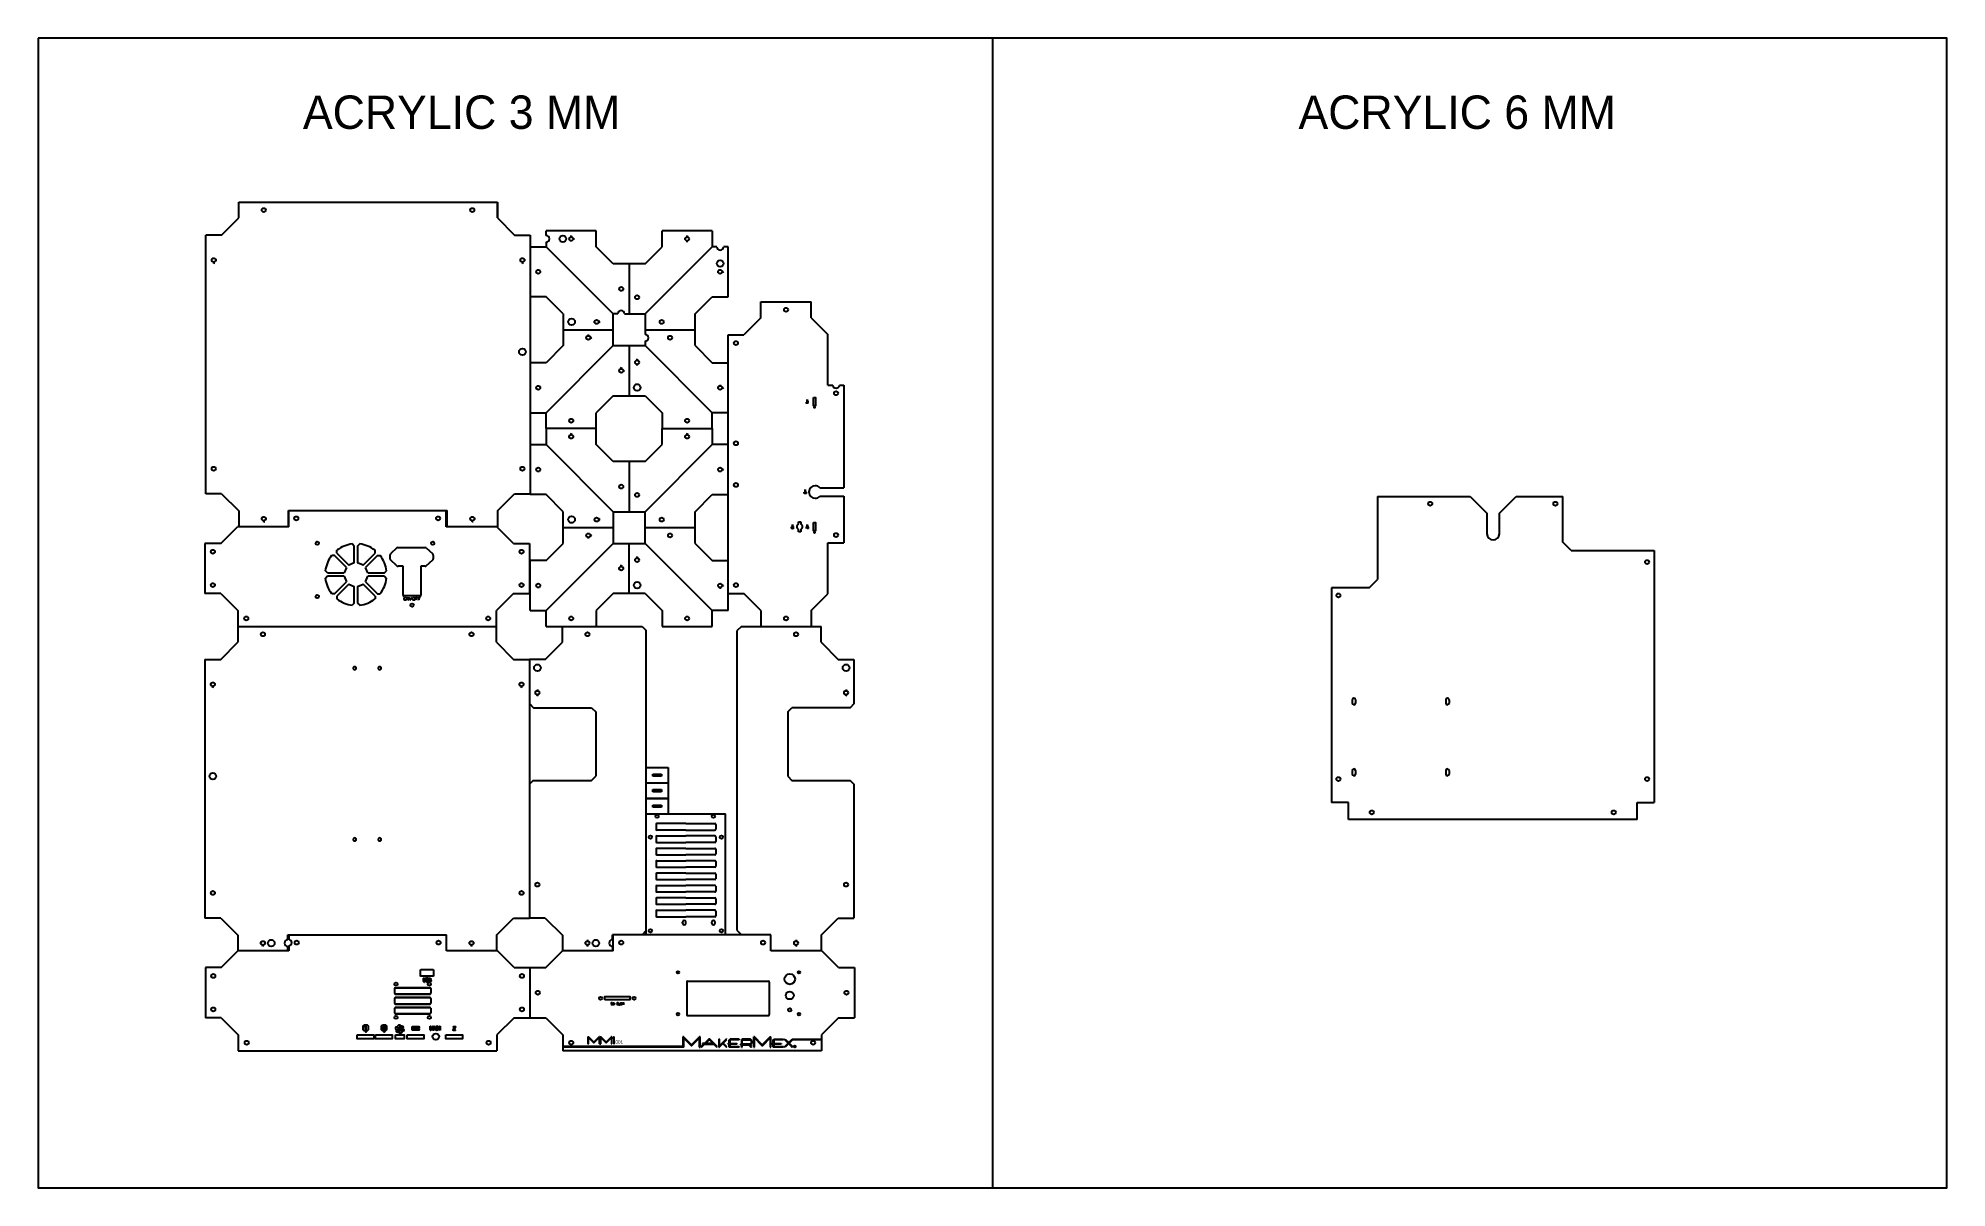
# Model space of a CAD drawing. Header units: inches. Extents: x -146 to 2142, y -111 to 1266.
import ezdxf

# ---------------------------------------------------------------- set-up
doc = ezdxf.new("R2010")
doc.units = ezdxf.units.IN
doc.header["$MEASUREMENT"] = 0
for name, color, linetype in [('CORTE', 1, 'Continuous'), ('GRABADOS', 2, 'Continuous'), ('READY TO CUT', 30, 'Continuous')]:
    doc.layers.add(name, color=color, linetype=linetype)
doc.styles.get("Standard").update_dxf_attribs({"font": 'arial.ttf'})

msp = doc.modelspace()

# ---------------------------------------------------------------- linework, layer by layer
at = {"color": 7}
msp.add_line((998.1, 1266.4), (998.1, -111.5), dxfattribs=at)
msp.add_lwpolyline([(-145.8, 1266.4), (-145.8, -111.5), (2142.1, -111.5), (2142.1, 1266.4)], close=True, dxfattribs=at)
at = {"layer": 'CORTE'}
msp.add_lwpolyline([(312.9, 150), (327.5, 150, -0.414214), (328, 149.5), (328, 142.7, -0.414214), (327.5, 142.2), (312.9, 142.2, -0.414214), (312.5, 142.7), (312.5, 149.5, -0.414214), (312.9, 150)], format="xyb", dxfattribs=at)
for points in [[(236.5, 71.9), (256.5, 71.9), (256.5, 66.9), (236.5, 66.9), (236.5, 71.9)], [(258.6, 71.9), (278.6, 71.9), (278.6, 66.9), (258.6, 66.9), (258.6, 71.9)], [(282.7, 71.9), (292.7, 71.9), (292.7, 66.9), (282.7, 66.9), (282.7, 71.9)], [(296.6, 71.9), (316.6, 71.9), (316.6, 66.9), (296.6, 66.9), (296.6, 71.9)], [(343, 71.9), (363, 71.9), (363, 66.9), (343, 66.9), (343, 71.9)]]:
    msp.add_lwpolyline(points, dxfattribs=at)
for centre, radius in [((283.1, 132.8), 1.8), ((323.1, 132.8), 1.8), ((528.4, 115.7), 1.75), ((568.4, 115.7), 1.75), ((283.1, 92.8), 1.8), ((323.1, 92.8), 1.8), ((330.9, 69.7), 3.87)]:
    msp.add_circle(centre, radius, dxfattribs=at)
at = {"layer": 'GRABADOS'}
for p, q in [((320.9, 137.1), (319.8, 137.4)), ((321, 137.9), (320, 138)), ((321.1, 138.4), (321.8, 138.4)), ((318.9, 136.6), (319.6, 136.6)), ((320.1, 135.1), (320.9, 135.1)), ((320.2, 135.8), (320.7, 135.8)), ((324.1, 77.3), (324.1, 82.1)), ((324.1, 82.1), (325.3, 82.1)), ((324.1, 77.3), (324.8, 77.3)), ((325.6, 77.3), (324.8, 81.4)), ((324.8, 81.4), (324.8, 77.3)), ((325.3, 82.1), (326, 78.1)), ((326.4, 77.3), (325.6, 77.3)), ((326, 78.1), (326.8, 82.1)), ((327.2, 81.4), (326.4, 77.3)), ((326.8, 82.1), (328, 82.1)), ((327.2, 77.3), (327.2, 81.4)), ((328, 77.3), (327.2, 77.3)), ((328, 82.1), (328, 77.3)), ((328, 77.3), (329.2, 82.1)), ((328.8, 77.3), (328, 77.3)), ((329, 78.4), (328.8, 77.3)), ((330.4, 78.4), (329, 78.4)), ((329.2, 82.1), (330.2, 82.1)), ((329.7, 81.4), (329.2, 79.1)), ((329.2, 79.1), (330.2, 79.1)), ((330.2, 79.1), (329.7, 81.4)), ((330.2, 82.1), (331.4, 77.3)), ((330.6, 77.3), (330.4, 78.4)), ((331.4, 77.3), (330.6, 77.3)), ((332.3, 82.1), (331.5, 82.1)), ((331.5, 82.1), (331.5, 77.3)), ((331.5, 77.3), (332.3, 77.3)), ((332.3, 77.3), (332.3, 82.1)), ((332.8, 77.3), (332.8, 82.1)), ((332.8, 82.1), (333.6, 82.1)), ((333.6, 77.3), (332.8, 77.3)), ((333.1, 77.3), (333.1, 77.3)), ((333.1, 77.3), (333.1, 77.3)), ((333.6, 82.1), (335.1, 78.5)), ((335.1, 77.3), (333.6, 81)), ((333.6, 81), (333.6, 77.3)), ((335.1, 78.5), (335.1, 82.1)), ((335.1, 82.1), (335.9, 82.1)), ((335.9, 77.3), (335.1, 77.3)), ((335.9, 82.1), (335.9, 77.3))]:
    msp.add_line(p, q, dxfattribs=at)
for points in [[(315.7, 139.8), (315.7, 136.6, 0.340238), (316.8, 135.1), (317.4, 135.1)], [(315.7, 139.8), (316.4, 139.8), (316.4, 136.5, 0.315383), (316.9, 135.8), (317.3, 135.8)], [(318.6, 139.8), (317.9, 139.8), (317.9, 136.5, -0.313648), (317.3, 135.8)], [(318.6, 139.8), (318.6, 136.6, -0.349786), (317.4, 135.1)], [(322.3, 135.2), (322.3, 139.7), (323.8, 139.7, -0.380554), (325, 138.7, -0.304906), (324.5, 137.7), (324.8, 137.5, -0.645253), (323.9, 135.3), (322.3, 135.2)], [(323, 137.9), (323, 139.1), (323.8, 139.1, -1), (323.8, 137.9), (323, 137.9)], [(323, 135.9), (323, 137.3), (323.8, 137.3, -0.865136), (323.8, 135.9), (323, 135.9)], [(267.8, 80.9), (267.8, 81.5, -0.325635), (268.4, 82.2), (269.2, 82.2, -0.405339), (269.9, 81.6), (269.9, 80.2), (269.7, 80.1), (268.6, 79.4), (268.5, 79.3), (268.5, 78.9), (268.6, 78.8), (269.1, 78.8), (269.3, 79.1), (269.7, 79.1, -0.4), (269.9, 78.9), (269.9, 78.2), (269.8, 78.1), (268, 78.1), (267.8, 78.2), (267.8, 79.7), (268, 79.9), (269.2, 80.5), (269.2, 81.3, 0.303967), (269, 81.5), (268.7, 81.5, 0.25871), (268.5, 81.4), (268.5, 81), (268.5, 80.8), (267.9, 80.8), (267.8, 80.9)], [(285.9, 78.2), (285.3, 78, -0.309247), (283.1, 78.8, -0.382213), (283.3, 81.3, -0.266626), (283.6, 81.4), (285.2, 80.3, 0.057343), (286.1, 79.8)], [(287.3, 76.9), (287.1, 76.3, -0.309247), (285.3, 74.8, -0.382213), (283.3, 76.3, -0.266626), (283.4, 76.6), (285.1, 77.4, 0.057343), (285.9, 78)], [(286.2, 80), (285.8, 80.5, -0.309247), (285.4, 82.8, -0.382213), (287.7, 83.8, -0.266626), (287.9, 83.5), (287.7, 81.7, 0.057343), (287.8, 80.7)], [(289.1, 77.5), (289.5, 77.1, -0.309247), (289.9, 74.8, -0.382213), (287.6, 73.8, -0.266626), (287.4, 74), (287.6, 75.9, 0.057343), (287.5, 76.9)], [(288, 80.6), (288.2, 81.2, -0.309247), (290, 82.7, -0.382213), (292, 81.2, -0.266626), (291.9, 81), (290.2, 80.2, 0.057343), (289.4, 79.6)], [(289.4, 79.4), (290, 79.5, -0.309247), (292.2, 78.7, -0.382213), (292, 76.3, -0.266626), (291.7, 76.2), (290.1, 77.2, 0.057343), (289.2, 77.7)], [(303.3, 82), (304, 82, -0.404561), (304.8, 81.2), (304.8, 80.5, -0.376775), (304.7, 80.4), (304.1, 80.4, -0.437365), (304.1, 80.5), (304.1, 81, 0.373666), (303.9, 81.2), (303.5, 81.2, 0.377251), (303.3, 81), (303.3, 78.3, 0.405115), (303.5, 78.1), (303.8, 78.1, 0.419427), (304.1, 78.3), (304.1, 78.8, -0.358849), (304.1, 78.9), (304.7, 78.9, -0.385935), (304.8, 78.8), (304.8, 78.1, -0.379818), (304.1, 77.3), (303.3, 77.3, -0.415357), (302.5, 78.1), (302.5, 81.2, -0.433686), (303.3, 82), (303.7, 82)], [(305.4, 77.4), (305.4, 81.9, -0.353641), (305.5, 82), (306.1, 82, -0.224528), (306.2, 81.9), (307.1, 79.4), (307.1, 79.4), (307.1, 81.9, -0.360733), (307.2, 82), (307.8, 82, -0.419912), (307.9, 81.9), (307.9, 77.4, -0.378212), (307.8, 77.3), (307.3, 77.3, -0.284475), (307.1, 77.4), (306.3, 79.9), (306.2, 79.9), (306.2, 77.4, -0.41807), (306.1, 77.3), (305.5, 77.3, -0.473268), (305.4, 77.4)], [(309.4, 82), (310.1, 82, -0.404561), (310.9, 81.2), (310.9, 80.5, -0.376775), (310.8, 80.4), (310.2, 80.4, -0.437365), (310.1, 80.5), (310.1, 81, 0.373666), (309.9, 81.2), (309.5, 81.2, 0.377251), (309.3, 81), (309.3, 78.3, 0.405115), (309.5, 78.1), (309.9, 78.1, 0.419427), (310.1, 78.3), (310.1, 78.8, -0.358849), (310.2, 78.9), (310.8, 78.9, -0.385935), (310.9, 78.8), (310.9, 78.1, -0.379818), (310.1, 77.3), (309.3, 77.3, -0.415357), (308.5, 78.1), (308.5, 81.2, -0.433686), (309.3, 82), (309.7, 82)], [(352.1, 81.9), (354.2, 81.9, -0.418557), (354.3, 81.8), (352.9, 78.2, 0.603211), (353, 78), (354.1, 78, -0.287837), (354.2, 78), (354.2, 77.4, -0.453583), (354.1, 77.2), (351.9, 77.2, -0.591141), (351.8, 77.4), (353.2, 81, 0.460899), (353.1, 81.2), (352, 81.2, -0.475563), (351.9, 81.2), (351.9, 81.8, -0.49267), (352.1, 81.9)]]:
    msp.add_lwpolyline(points, format="xyb", dxfattribs=at)
for points in [[(244.9, 83.8), (248.6, 83.8), (249.7, 82.7), (249.7, 77.9), (248.6, 76.8), (247.6, 76.8), (246.8, 75.2), (245.8, 76.8), (244.9, 76.8), (243.8, 77.9), (243.8, 82.7), (244.9, 83.8)], [(246, 82.3), (247, 82.4), (247.1, 82.3), (247.1, 78.1), (246.4, 78.1), (246.4, 81.6), (246, 81.5), (245.9, 81.6), (245.9, 82.2), (246, 82.3)], [(267, 83.8), (270.7, 83.8), (271.8, 82.7), (271.8, 77.9), (270.7, 76.8), (269.7, 76.8), (268.9, 75.2), (267.9, 76.8), (267, 76.8), (265.9, 77.9), (265.9, 82.7), (267, 83.8)]]:
    msp.add_lwpolyline(points, dxfattribs=at)
msp.add_circle((287.7, 78.8), 1.48, dxfattribs=at)
for centre, radius, start, end in [((320.4, 138.6), 1.33, 352.4159, 180.4341), ((320.4, 138.5), 1.26, 175.2479, 241.601), ((320.5, 138.5), 0.722, 103.7143, 187.8464), ((320.2, 138.4), 0.352, 174.3198, 252.7614), ((320.3, 138.5), 0.722, 352.1788, 89.3484), ((320.4, 136.6), 1.55, 286.9294, 38.868), ((320.8, 136.8), 1.12, 46.1448, 79.9842), ((320.3, 136.5), 1.37, 173.0642, 263.282), ((320.3, 136.5), 0.69, 167.6085, 262.9539), ((320.5, 136.5), 0.746, 284.9077, 58.2745), ((287.7, 78.8), 1.89, 199.1756, 205.7546), ((286.8, 79.4), 0.867, 134.1874, 148.5291), ((287.7, 78.8), 1.89, 259.1756, 265.7546), ((287.7, 78.8), 1.89, 79.1756, 85.7546), ((287.7, 78.8), 1.89, 319.1756, 325.7546), ((287.7, 78.8), 1.89, 19.1756, 25.7546)]:
    msp.add_arc(centre, radius, start, end, dxfattribs=at)
at = {"layer": 'READY TO CUT', "color": 1}
for p, q in [((94.6, 1069.9), (404.6, 1069.9)), ((94.6, 1050.9), (94.6, 1069.9)), ((404.6, 1069.9), (404.6, 1050.9)), ((74.1, 1030.4), (55.1, 1030.4)), ((55.1, 720.4), (55.1, 1030.4)), ((74.1, 1030.4), (94.6, 1050.9)), ((404.6, 1050.9), (425.1, 1030.4)), ((425.1, 1030.4), (444.1, 1030.4)), ((444.1, 1030.4), (444.1, 719.4)), ((523.1, 1035.4), (463.1, 1035.4)), ((463.1, 1029.9), (463.1, 1035.4)), ((523.1, 1016.4), (523.1, 1035.4)), ((662.1, 1035.4), (602.1, 1035.4)), ((602.1, 1016.4), (602.1, 1035.4)), ((662.1, 1035.4), (662.1, 1016.4)), ((444.1, 1016.4), (463.1, 1016.4)), ((463.1, 1021.9), (463.1, 1016.4)), ((543.6, 935.9), (463.1, 1016.4)), ((543.6, 995.9), (523.1, 1016.4)), ((581.6, 995.9), (602.1, 1016.4)), ((662.1, 1016.4), (581.6, 935.9)), ((667.6, 1016.4), (662.1, 1016.4)), ((681.1, 1016.4), (675.6, 1016.4)), ((681.1, 956.4), (681.1, 1016.4)), ((581.6, 995.9), (543.6, 995.9)), ((562.6, 995.9), (562.6, 935.9)), ((463.1, 956.4), (444.1, 956.4)), ((483.6, 935.9), (463.1, 956.4)), ((641.6, 935.9), (662.1, 956.4)), ((662.1, 956.4), (681.1, 956.4)), ((720.6, 931.4), (720.6, 950.4)), ((720.6, 950.4), (780.6, 950.4)), ((780.6, 931.4), (780.6, 950.4)), ((483.6, 935.9), (483.6, 897.9)), ((483.6, 916.9), (543.6, 916.9)), ((543.6, 897.9), (543.6, 935.9)), ((549.1, 935.9), (543.6, 935.9)), ((557.1, 935.9), (581.6, 935.9)), ((581.6, 935.9), (581.6, 911.4)), ((581.6, 916.9), (641.6, 916.9)), ((641.6, 897.9), (641.6, 935.9)), ((720.6, 931.4), (700.1, 910.9)), ((780.6, 931.4), (800.6, 911.4)), ((463.1, 817.4), (543.6, 897.9)), ((483.6, 897.9), (463.1, 877.4)), ((543.6, 897.9), (581.6, 897.9)), ((562.6, 897.9), (562.6, 837.9)), ((581.6, 903.4), (581.6, 897.9)), ((662.1, 817.4), (581.6, 897.9)), ((641.6, 897.9), (662.1, 877.4)), ((681.1, 580.4), (681.1, 910.9)), ((681.1, 910.9), (700.1, 910.9)), ((800.6, 850.4), (800.6, 911.4)), ((463.1, 877.4), (444.1, 877.4)), ((662.1, 877.4), (681.1, 877.4)), ((800.6, 850.4), (806.6, 850.4)), ((814.6, 850.4), (820.1, 850.4)), ((820.1, 850.4), (820.1, 727.5)), ((543.6, 837.9), (523.1, 817.4)), ((543.6, 837.9), (581.6, 837.9)), ((581.6, 837.9), (602.1, 817.4)), ((444.1, 817.4), (463.1, 817.4)), ((463.1, 798.4), (463.1, 817.4)), ((523.1, 798.4), (523.1, 817.4)), ((602.1, 817.4), (602.1, 798.4)), ((681.1, 817.4), (662.1, 817.4)), ((662.1, 798.4), (662.1, 817.4)), ((444.1, 779.4), (463.1, 779.4)), ((523.1, 798.4), (463.1, 798.4)), ((463.1, 798.4), (463.1, 779.4)), ((463.1, 779.4), (543.6, 698.9)), ((523.1, 779.4), (523.1, 798.4)), ((543.6, 758.9), (523.1, 779.4)), ((581.6, 758.9), (602.1, 779.4)), ((662.1, 779.4), (581.6, 698.9)), ((602.1, 779.4), (602.1, 798.4)), ((602.1, 798.4), (662.1, 798.4)), ((662.1, 798.4), (662.1, 779.4)), ((681.1, 779.4), (662.1, 779.4)), ((581.6, 758.9), (543.6, 758.9)), ((562.6, 758.9), (562.6, 698.9)), ((74.1, 720.4), (55.1, 720.4)), ((74.1, 720.4), (94.6, 699.9)), ((404.6, 699.9), (425.1, 720.4)), ((425.1, 720.4), (444.1, 720.4)), ((463.1, 719.4), (444.1, 719.4)), ((483.6, 698.9), (463.1, 719.4)), ((641.6, 698.9), (662.1, 719.4)), ((662.1, 719.4), (681.1, 719.4)), ((791.2, 727.5), (820.1, 727.5)), ((791.2, 717.5), (820.1, 717.5)), ((820.1, 717.5), (820.1, 661.4)), ((1459.6, 717), (1459.6, 617.5)), ((1459.6, 717), (1570.8, 717)), ((1625.8, 717), (1681.8, 717)), ((1681.8, 662.5), (1681.8, 717)), ((94.6, 699.9), (94.6, 680.9)), ((154.1, 700.4), (344.6, 700.4)), ((154.1, 680.9), (154.1, 700.4)), ((154.6, 680.9), (154.6, 700.4)), ((343.1, 680.9), (343.1, 700.4)), ((344.6, 680.9), (344.6, 700.4)), ((404.6, 699.9), (404.6, 680.9)), ((483.6, 660.9), (483.6, 698.9)), ((543.6, 698.9), (543.6, 660.9)), ((543.6, 698.9), (581.6, 698.9)), ((581.6, 660.9), (581.6, 698.9)), ((641.6, 660.9), (641.6, 698.9)), ((765.5, 686.9), (768.5, 686.9)), ((765.5, 684), (765.5, 686.9)), ((768.5, 686.9), (768.5, 684)), ((73.1, 660.9), (93.1, 680.9)), ((154.6, 680.9), (93.1, 680.9)), ((404.1, 680.9), (343.1, 680.9)), ((424.1, 660.9), (404.1, 680.9)), ((483.6, 679.9), (543.6, 679.9)), ((581.6, 679.9), (641.6, 679.9)), ((765.5, 674.9), (765.5, 677.7)), ((768.5, 674.9), (765.5, 674.9)), ((768.5, 677.7), (768.5, 674.9)), ((73.1, 660.9), (54.1, 660.9)), ((54.1, 660.9), (54.1, 600.9)), ((209.5, 646.3), (206, 646.3)), ((223.7, 632.1), (209.5, 646.3)), ((212.3, 649.1), (212.3, 652.6)), ((212.3, 649.1), (226.5, 634.9)), ((233.1, 657.7), (230.7, 660.2)), ((233.1, 637.6), (233.1, 657.7)), ((237.1, 657.7), (239.6, 660.2)), ((237.1, 657.7), (237.1, 637.6)), ((243.7, 634.9), (258, 649.1)), ((260.8, 646.3), (246.6, 632.1)), ((258, 649.1), (258, 652.6)), ((260.8, 646.3), (264.2, 646.3)), ((275.8, 646.8), (275.8, 642.5)), ((284.3, 655.4), (276.5, 648.3)), ((284.3, 633.9), (276.5, 641.1)), ((285.6, 655.9), (318.1, 655.9)), ((319.4, 655.4), (327.2, 648.3)), ((319.4, 633.9), (327.2, 641.1)), ((327.8, 646.8), (327.8, 642.5)), ((424.1, 660.9), (443.1, 660.9)), ((443.1, 660.9), (443.1, 600.9)), ((463.1, 580.4), (543.6, 660.9)), ((463.1, 640.4), (483.6, 660.9)), ((543.6, 660.9), (581.6, 660.9)), ((562.6, 600.9), (562.6, 660.9)), ((662.1, 580.4), (581.6, 660.9)), ((641.6, 660.9), (662.1, 640.4)), ((800.6, 661.4), (820.1, 661.4)), ((800.6, 600.4), (800.6, 661.4)), ((1691.8, 652.5), (1681.8, 662.5)), ((1691.8, 652.5), (1791.3, 652.5)), ((1791.3, 652.5), (1791.3, 350.5)), ((200.8, 625.5), (198.4, 627.9)), ((200.8, 621.5), (198.4, 619)), ((200.8, 625.5), (221, 625.5)), ((221, 621.5), (200.8, 621.5)), ((249.3, 625.5), (269.4, 625.5)), ((269.4, 621.5), (249.3, 621.5)), ((269.4, 625.5), (271.9, 627.9)), ((269.4, 621.5), (271.9, 619)), ((291.5, 633.4), (285.6, 633.4)), ((291.5, 598.9), (291.5, 633.4)), ((318.1, 633.4), (313, 633.4)), ((313, 633.4), (313, 598.9)), ((444.1, 580.4), (444.1, 640.4)), ((463.1, 640.4), (444.1, 640.4)), ((662.1, 640.4), (681.1, 640.4)), ((73.1, 600.9), (54.1, 600.9)), ((73.1, 600.9), (93.6, 580.4)), ((209.5, 600.6), (206, 600.6)), ((209.5, 600.6), (223.7, 614.8)), ((226.5, 612), (212.3, 597.8)), ((212.3, 597.8), (212.3, 594.3)), ((233.1, 589.2), (233.1, 609.3)), ((237.1, 609.3), (237.1, 589.2)), ((258, 597.8), (243.7, 612)), ((246.6, 614.8), (260.8, 600.6)), ((258, 597.8), (258, 594.3)), ((260.8, 600.6), (264.2, 600.6)), ((312, 597.9), (292.5, 597.9)), ((424.1, 600.9), (403.6, 580.4)), ((424.1, 600.9), (443.1, 600.9)), ((543.6, 600.9), (523.1, 580.4)), ((581.6, 600.9), (543.6, 600.9)), ((581.6, 600.9), (602.1, 580.4)), ((681.1, 600.9), (700.1, 600.9)), ((720.6, 580.4), (700.1, 600.9)), ((780.6, 580.4), (800.6, 600.4)), ((1404.3, 607.5), (1404.3, 350.5)), ((1449.6, 607.5), (1404.3, 607.5)), ((1449.6, 607.5), (1459.6, 617.5)), ((93.6, 580.4), (93.6, 542.4)), ((233.1, 589.2), (230.7, 586.7)), ((237.1, 589.2), (239.6, 586.7)), ((403.6, 542.4), (403.6, 580.4)), ((444.1, 580.4), (463.1, 580.4)), ((463.1, 561.4), (463.1, 580.4)), ((523.1, 580.4), (523.1, 561.4)), ((602.1, 580.4), (602.1, 561.4)), ((662.1, 561.4), (662.1, 580.4)), ((681.1, 580.4), (662.1, 580.4)), ((720.6, 580.4), (720.6, 561.4)), ((780.6, 580.4), (780.6, 561.4)), ((93.6, 561.4), (403.6, 561.4)), ((463.1, 561.4), (578.1, 561.4)), ((482.6, 542.4), (482.6, 561.4)), ((578.1, 561.4), (583.1, 556.3)), ((583.1, 191.9), (583.1, 556.3)), ((602.1, 561.4), (662.1, 561.4)), ((697.1, 561.4), (692.1, 556.3)), ((692.1, 197), (692.1, 556.3)), ((697.1, 561.4), (792.6, 561.4)), ((792.6, 542.4), (792.6, 561.4)), ((73.1, 521.9), (93.6, 542.4)), ((403.6, 542.4), (424.1, 521.9)), ((462.1, 521.9), (482.6, 542.4)), ((792.6, 542.4), (813.1, 521.9)), ((54.1, 521.9), (54.1, 211.9)), ((54.1, 521.9), (73.1, 521.9)), ((424.1, 521.9), (443.1, 521.9)), ((462.1, 521.9), (443.1, 521.9)), ((443.1, 521.9), (443.1, 211.9)), ((813.1, 521.9), (832.1, 521.9)), ((832.1, 521.9), (832.1, 468.4)), ((443.1, 468.9), (448.1, 463.9)), ((448.1, 463.9), (517.6, 463.9)), ((517.6, 463.9), (522.6, 458.9)), ((522.6, 458.9), (522.6, 381.9)), ((752.6, 458.9), (757.6, 463.9)), ((752.6, 458.9), (752.6, 381.9)), ((609.2, 392.4), (609.2, 336.6)), ((517.6, 376.9), (522.6, 381.9)), ((752.6, 381.9), (757.6, 376.9)), ((832.1, 372.4), (832.1, 211.9)), ((1429.3, 388.5), (1429.3, 384.5)), ((1424.8, 350.5), (1404.3, 350.5)), ((1424.8, 330), (1424.8, 350.5)), ((1770.8, 350.5), (1791.3, 350.5)), ((1770.8, 330), (1770.8, 350.5)), ((583.1, 336.6), (678.1, 336.6)), ((594.8, 324.1), (594.8, 318.3)), ((630.6, 325.1), (595.8, 325.1)), ((630.6, 325.1), (665.4, 325.1)), ((666.4, 324.1), (666.4, 318.3)), ((678.1, 191.9), (678.1, 336.6)), ((1770.8, 330), (1424.8, 330)), ((594.8, 309.2), (594.8, 303.5)), ((630.6, 317.3), (595.8, 317.3)), ((595.8, 310.2), (630.6, 310.2)), ((595.8, 302.5), (630.6, 302.5)), ((630.6, 317.3), (665.4, 317.3)), ((665.4, 310.2), (630.6, 310.2)), ((665.4, 302.5), (630.6, 302.5)), ((666.4, 309.2), (666.4, 303.5)), ((594.8, 294.4), (594.8, 288.6)), ((594.8, 279.6), (594.8, 273.8)), ((630.6, 295.4), (595.8, 295.4)), ((595.8, 287.6), (630.6, 287.6)), ((595.8, 280.6), (630.6, 280.6)), ((630.6, 295.4), (665.4, 295.4)), ((665.4, 287.6), (630.6, 287.6)), ((665.4, 280.6), (630.6, 280.6)), ((666.4, 294.4), (666.4, 288.6)), ((666.4, 279.6), (666.4, 273.8)), ((594.8, 264.7), (594.8, 259)), ((595.8, 272.8), (630.6, 272.8)), ((630.6, 265.7), (595.8, 265.7)), ((595.8, 258), (630.6, 258)), ((665.4, 272.8), (630.6, 272.8)), ((630.6, 265.7), (665.4, 265.7)), ((665.4, 258), (630.6, 258)), ((666.4, 264.7), (666.4, 259)), ((594.8, 249.9), (594.8, 244.1)), ((594.8, 235), (594.8, 229.3)), ((595.8, 250.9), (630.6, 250.9)), ((595.8, 243.1), (630.6, 243.1)), ((630.6, 236), (595.8, 236)), ((665.4, 250.9), (630.6, 250.9)), ((665.4, 243.1), (630.6, 243.1)), ((630.6, 236), (665.4, 236)), ((666.4, 249.9), (666.4, 244.1)), ((666.4, 235), (666.4, 229.3)), ((73.1, 211.9), (54.1, 211.9)), ((73.1, 211.9), (93.6, 191.4)), ((403.6, 191.4), (424.1, 211.9)), ((424.1, 211.9), (443.1, 211.9)), ((462.1, 211.9), (443.1, 211.9)), ((462.1, 211.9), (482.6, 191.4)), ((594.8, 220.2), (594.8, 214.4)), ((595.8, 228.3), (630.6, 228.3)), ((595.8, 221.2), (630.6, 221.2)), ((595.8, 213.4), (630.6, 213.4)), ((626.6, 205.6), (626.6, 207.1)), ((665.4, 228.3), (630.6, 228.3)), ((665.4, 221.2), (630.6, 221.2)), ((665.4, 213.4), (630.6, 213.4)), ((630.6, 205.6), (630.6, 207.1)), ((661.6, 205.6), (661.6, 207.1)), ((665.6, 205.6), (665.6, 207.1)), ((666.4, 220.2), (666.4, 214.4)), ((792.6, 191.4), (813.1, 211.9)), ((813.1, 211.9), (832.1, 211.9)), ((93.6, 191.4), (93.6, 172.4)), ((153.6, 191.9), (343.6, 191.9)), ((153.6, 185.9), (153.6, 191.9)), ((154.6, 191.9), (154.6, 186.3)), ((343.6, 172.4), (343.6, 191.9)), ((403.6, 191.4), (403.6, 172.4)), ((482.6, 191.4), (482.6, 172.4)), ((732.6, 191.9), (542.6, 191.9)), ((542.6, 185.9), (542.6, 191.9)), ((543.6, 172.4), (543.6, 191.9)), ((583.1, 197), (578, 191.9)), ((692.1, 197), (697.2, 191.9)), ((732.6, 172.4), (732.6, 191.9)), ((792.6, 191.4), (792.6, 172.4)), ((73.6, 152.4), (93.6, 172.4)), ((154.6, 172.4), (93.6, 172.4)), ((153.6, 172.4), (153.6, 177.9)), ((154.6, 178.4), (154.6, 172.4)), ((404.6, 172.4), (343.6, 172.4)), ((424.6, 152.4), (404.6, 172.4)), ((462.6, 152.4), (482.6, 172.4)), ((543.6, 172.4), (482.6, 172.4)), ((542.6, 177.9), (542.6, 172.4)), ((793.6, 172.4), (732.6, 172.4)), ((813.6, 152.4), (793.6, 172.4)), ((73.6, 152.4), (54.6, 152.4)), ((54.6, 152.4), (54.6, 92.4)), ((424.6, 152.4), (462.6, 152.4)), ((443.6, 152.4), (443.6, 92.4)), ((813.6, 152.4), (832.6, 152.4)), ((832.6, 152.4), (832.6, 92.4)), ((281.3, 127.4), (281.3, 121.7)), ((281.3, 115.6), (281.3, 109.8)), ((323.9, 128.4), (282.3, 128.4)), ((282.3, 128.4), (323.9, 128.4)), ((282.3, 120.7), (323.9, 120.7)), ((323.9, 120.7), (282.3, 120.7)), ((323.9, 116.6), (282.3, 116.6)), ((282.3, 116.6), (323.9, 116.6)), ((324.9, 127.4), (324.9, 121.7)), ((324.9, 115.6), (324.9, 109.8)), ((631.6, 135.2), (631.6, 96.2)), ((632.6, 136.2), (729.6, 136.2)), ((730.6, 135.2), (730.6, 96.2)), ((73.6, 92.4), (54.6, 92.4)), ((73.6, 92.4), (94.1, 71.9)), ((281.3, 103.7), (281.3, 98)), ((282.3, 108.8), (323.9, 108.8)), ((323.9, 108.8), (282.3, 108.8)), ((323.9, 104.7), (282.3, 104.7)), ((282.3, 104.7), (323.9, 104.7)), ((282.3, 97), (323.9, 97)), ((323.9, 97), (282.3, 97)), ((324.9, 103.7), (324.9, 98)), ((424.6, 92.4), (404.1, 71.9)), ((424.6, 92.4), (462.6, 92.4)), ((462.6, 92.4), (483.1, 71.9)), ((632.6, 95.2), (729.6, 95.2)), ((813.6, 92.4), (793.1, 71.9)), ((813.6, 92.4), (832.6, 92.4)), ((94.1, 71.9), (94.1, 52.9)), ((404.1, 71.9), (404.1, 52.9)), ((483.1, 71.9), (483.1, 52.9)), ((793.1, 71.9), (793.1, 52.9)), ((94.1, 52.9), (404.1, 52.9)), ((793.1, 52.9), (483.1, 52.9))]:
    msp.add_line(p, q, dxfattribs=at)
at = {"layer": 'READY TO CUT'}
for p, q in [((94.6, 1050.9), (94.6, 1069.9)), ((404.6, 1050.9), (404.6, 1069.9))]:
    msp.add_line(p, q, dxfattribs=at)
at = {"layer": 'READY TO CUT', "color": 2}
for p, q in [((493.1, 1029.6), (492.4, 1028.9)), ((493.1, 1028.3), (493.1, 1029.6)), ((493.1, 1029.6), (493.9, 1028.9)), ((632.1, 1029.6), (631.4, 1028.9)), ((632.1, 1028.3), (632.1, 1029.6)), ((632.1, 1029.6), (632.9, 1028.9)), ((495.5, 1025.9), (496.9, 1025.9)), ((632.1, 1022.1), (632.1, 1023.5)), ((64.6, 996.6), (63.9, 997.3)), ((64.6, 998), (64.6, 996.6)), ((64.6, 996.6), (65.4, 997.3)), ((68.4, 1000.4), (67, 1000.4)), ((434.6, 996.6), (433.9, 997.3)), ((434.6, 998), (434.6, 996.6)), ((434.6, 996.6), (435.4, 997.3)), ((438.4, 1000.4), (437, 1000.4)), ((667.9, 986.4), (669.2, 986.4)), ((674, 986.4), (675.4, 986.4)), ((675.4, 986.4), (674.7, 987.1)), ((675.4, 986.4), (674.7, 985.6)), ((519.9, 926.4), (521.2, 926.4)), ((526, 926.4), (527.4, 926.4)), ((527.4, 926.4), (526.7, 927.1)), ((527.4, 926.4), (526.7, 925.6)), ((513.6, 911.1), (513.6, 909.8)), ((516, 907.4), (517.4, 907.4)), ((517.4, 907.4), (516.7, 908.1)), ((517.4, 907.4), (516.7, 906.6)), ((553.1, 871.6), (552.4, 870.9)), ((553.1, 870.3), (553.1, 871.6)), ((553.1, 871.6), (553.9, 870.9)), ((572.1, 881.6), (571.4, 880.9)), ((572.1, 880.3), (572.1, 881.6)), ((572.1, 881.6), (572.9, 880.9)), ((572.1, 874.1), (572.1, 875.5)), ((555.5, 867.9), (556.9, 867.9)), ((671.6, 851.1), (671.6, 849.8)), ((674, 847.4), (675.4, 847.4)), ((675.4, 847.4), (674.7, 848.1)), ((675.4, 847.4), (674.7, 846.6)), ((489.4, 788.9), (490.7, 788.9)), ((493.1, 792.6), (492.4, 791.9)), ((493.1, 791.3), (493.1, 792.6)), ((493.1, 792.6), (493.9, 791.9)), ((632.1, 792.6), (631.4, 791.9)), ((632.1, 791.3), (632.1, 792.6)), ((632.1, 792.6), (632.9, 791.9)), ((674, 749.4), (675.4, 749.4)), ((675.4, 749.4), (674.7, 750.1)), ((675.4, 749.4), (674.7, 748.6)), ((124.6, 686.6), (123.9, 687.3)), ((124.6, 688), (124.6, 686.6)), ((124.6, 686.6), (125.4, 687.3)), ((128.4, 690.4), (127, 690.4)), ((374.6, 686.6), (373.9, 687.3)), ((374.6, 688), (374.6, 686.6)), ((374.6, 686.6), (375.4, 687.3)), ((378.4, 690.4), (377, 690.4)), ((526, 689.4), (527.4, 689.4)), ((527.4, 689.4), (526.7, 690.1)), ((527.4, 689.4), (526.7, 688.6)), ((513.6, 668), (513.6, 666.6)), ((516, 670.4), (517.4, 670.4)), ((517.4, 670.4), (516.7, 671.1)), ((517.4, 670.4), (516.7, 669.6)), ((572.1, 644.6), (571.4, 643.9)), ((572.1, 643.3), (572.1, 644.6)), ((572.1, 644.6), (572.9, 643.9)), ((549.4, 630.9), (550.7, 630.9)), ((553.1, 634.6), (552.4, 633.9)), ((553.1, 633.3), (553.1, 634.6)), ((553.1, 634.6), (553.9, 633.9)), ((671.6, 608), (671.6, 606.6)), ((674, 610.4), (675.4, 610.4)), ((675.4, 610.4), (674.7, 611.1)), ((675.4, 610.4), (674.7, 609.6)), ((61.2, 491.9), (59.9, 491.9)), ((63.6, 488.1), (62.9, 488.8)), ((63.6, 489.5), (63.6, 488.1)), ((63.6, 488.1), (64.4, 488.8)), ((431.2, 491.9), (429.9, 491.9)), ((433.6, 488.1), (432.9, 488.8)), ((433.6, 489.5), (433.6, 488.1)), ((433.6, 488.1), (434.4, 488.8)), ((452.6, 485.6), (452.6, 484.3)), ((822.6, 485.6), (822.6, 484.3)), ((452.6, 478.1), (451.9, 478.8)), ((452.6, 479.5), (452.6, 478.1)), ((452.6, 478.1), (453.4, 478.8)), ((822.6, 478.1), (821.9, 478.8)), ((822.6, 479.5), (822.6, 478.1)), ((822.6, 478.1), (823.4, 478.8)), ((512.6, 185.6), (512.6, 184.3)), ((762.6, 185.6), (762.6, 184.3)), ((121.2, 181.9), (119.9, 181.9)), ((123.6, 178.1), (122.9, 178.8)), ((123.6, 179.5), (123.6, 178.1)), ((123.6, 178.1), (124.4, 178.8)), ((371.2, 181.9), (369.9, 181.9)), ((373.6, 178.1), (372.9, 178.8)), ((373.6, 179.5), (373.6, 178.1)), ((373.6, 178.1), (374.4, 178.8)), ((512.6, 178.1), (511.9, 178.8)), ((512.6, 179.5), (512.6, 178.1)), ((512.6, 178.1), (513.4, 178.8)), ((762.6, 178.1), (761.9, 178.8)), ((762.6, 179.5), (762.6, 178.1)), ((762.6, 178.1), (763.4, 178.8)), ((513.2, 69.6), (513.8, 69.6)), ((528, 69.6), (528.6, 69.6)), ((544.1, 69.6), (544.7, 69.6)), ((731.6, 69.3), (732.5, 69.3)), ((627, 57.9), (483.1, 57.9)), ((628, 57), (483.1, 57)), ((513.2, 61.2), (513.8, 61.2)), ((526.5, 61.2), (527.2, 61.2)), ((528.6, 61.2), (528, 61.2)), ((528, 61.2), (528.6, 61.2)), ((541.3, 61.2), (542, 61.2)), ((542.8, 67.8), (542.8, 68.3)), ((543.1, 67.8), (542.8, 67.8)), ((544.1, 61.2), (544.7, 61.2))]:
    msp.add_line(p, q, dxfattribs=at)
at = {"layer": 'READY TO CUT', "color": 2, "linetype": 'Continuous'}
for p, q in [((774.8, 832.5), (777.3, 832.5)), ((774.8, 830), (774.8, 828.4)), ((777.3, 829.1), (774.8, 829.1)), ((772.4, 724.6), (774.9, 724.6)), ((774.9, 722.9), (772.4, 722.9)), ((773.7, 724.6), (773.7, 722.9)), ((757.1, 682.8), (759.6, 682.8)), ((774.8, 682.8), (777.3, 682.8)), ((296.4, 592.7), (296.4, 596.3)), ((296.4, 596.3), (298.8, 592.7)), ((298.8, 592.7), (298.8, 596.3)), ((299.7, 592.7), (302, 596.3)), ((306.6, 592.7), (306.6, 596.3)), ((306.6, 596.3), (309, 596.3)), ((309.9, 592.7), (309.9, 596.3)), ((309.9, 596.3), (312.3, 596.3)), ((306.6, 594.6), (308.2, 594.6)), ((309.9, 594.6), (311.5, 594.6)), ((550.3, 107.8), (550.3, 110.3)), ((550.3, 107.8), (551.8, 107.8)), ((554.9, 110.3), (556.6, 110.3)), ((555.7, 110.3), (555.7, 107.8)), ((513.2, 69.6), (513.2, 61.2)), ((520.2, 63.2), (513.8, 69.6)), ((513.8, 61.2), (513.8, 68.6)), ((513.8, 68.6), (519.8, 62.7)), ((526.6, 69.6), (520.2, 63.2)), ((527.2, 69.6), (526.6, 69.6)), ((527.2, 61.2), (527.2, 69.6)), ((528, 69.6), (528, 61.2)), ((535, 63.2), (528.6, 69.6)), ((528.6, 61.2), (528.6, 68.6)), ((528.6, 68.6), (534.6, 62.7)), ((541.4, 69.6), (535, 63.2)), ((542, 69.6), (541.4, 69.6)), ((542, 61.2), (542, 69.6)), ((544.1, 69.6), (542.8, 68.3)), ((543.1, 67.8), (544.1, 68.8)), ((544.1, 68.8), (544.1, 61.2)), ((544.7, 61.2), (544.7, 69.6)), ((627.7, 69.6), (627, 69.6)), ((627, 69.6), (627, 57.9)), ((637.4, 59.9), (627.7, 69.6)), ((646.8, 69.3), (637.4, 59.9)), ((647.6, 69.3), (646.8, 69.3)), ((647.6, 57.1), (647.6, 69.3)), ((712.7, 69.5), (711.9, 69.5)), ((711.9, 57.3), (711.9, 69.5)), ((722.2, 60), (712.7, 69.5)), ((731.6, 69.3), (722.2, 60)), ((732.5, 57.3), (732.5, 69.3)), ((519.8, 62.7), (520.6, 62.7)), ((520.6, 62.7), (526.5, 68.6)), ((526.5, 68.6), (526.5, 61.2)), ((534.6, 62.7), (535.4, 62.7)), ((535.4, 62.7), (541.3, 68.6)), ((541.3, 68.6), (541.3, 61.2)), ((628, 57), (628, 68)), ((628, 68), (636.8, 59.2)), ((636.8, 59.2), (637.9, 59.2)), ((637.9, 59.2), (646.6, 67.9)), ((646.6, 67.9), (646.6, 57.1)), ((646.6, 57.1), (647.6, 57.1)), ((651.9, 60.7), (648.8, 57.6)), ((648.8, 57.6), (649.4, 57)), ((649.4, 57), (653, 60.7)), ((652.8, 61.4), (650.6, 61.4)), ((650.6, 61.4), (650.6, 60.7)), ((650.6, 60.7), (651.9, 60.7)), ((658.1, 66.8), (652.8, 61.4)), ((653, 60.7), (664.1, 60.7)), ((653.9, 61.4), (658.5, 66)), ((663.3, 61.4), (653.9, 61.4)), ((659.1, 66.8), (658.1, 66.8)), ((658.5, 66), (658.7, 66)), ((658.7, 66), (663.3, 61.4)), ((668.2, 57.7), (659.1, 66.8)), ((664.1, 60.7), (667.6, 57.2)), ((667.6, 57.2), (668.2, 57.7)), ((670.7, 66.6), (669.9, 66.6)), ((669.9, 66.6), (669.9, 57.1)), ((669.9, 57.1), (670.5, 57.1)), ((670.5, 57.1), (674.8, 61.4)), ((679, 66.7), (670.8, 58.5)), ((670.8, 58.5), (670.8, 66.6)), ((674.8, 61.4), (679.1, 57)), ((675.4, 61.9), (679.6, 66.1)), ((679.7, 57.6), (675.4, 61.9)), ((679.6, 66.1), (679, 66.7)), ((679.1, 57), (679.7, 57.6)), ((681.1, 60.5), (681.1, 61.4)), ((681.1, 61.4), (682.5, 61.4)), ((682.5, 60.5), (681.1, 60.5)), ((683.5, 66.8), (682.5, 65.8)), ((682.5, 61.4), (682.5, 65.8)), ((682.5, 57), (682.5, 60.5)), ((694.5, 57), (682.5, 57)), ((683.7, 65.9), (683.4, 65.6)), ((683.4, 65.6), (683.4, 61.4)), ((683.4, 61.4), (691.8, 61.4)), ((691.8, 60.5), (683.4, 60.5)), ((683.4, 60.5), (683.4, 57.8)), ((683.4, 57.8), (694.5, 57.8)), ((694.6, 66.8), (683.5, 66.8)), ((694.6, 65.9), (683.7, 65.9)), ((691.8, 61.4), (691.8, 60.5)), ((694.5, 57.8), (694.5, 57)), ((694.6, 66.8), (694.6, 65.9)), ((697.3, 60.7), (696.2, 60.7)), ((696.2, 60.7), (696.2, 59.9)), ((696.2, 59.9), (697.3, 59.9)), ((698.2, 66.8), (697.3, 65.8)), ((697.3, 65.8), (697.3, 60.7)), ((697.3, 59.9), (697.3, 57.1)), ((697.3, 57.1), (698.1, 57.1)), ((698.1, 65.4), (698.6, 65.9)), ((698.1, 60.7), (698.1, 65.4)), ((707.6, 60.7), (698.1, 60.7)), ((698.1, 57.1), (698.1, 59.9)), ((698.1, 59.9), (706.3, 59.9)), ((707.9, 66.8), (698.2, 66.8)), ((698.6, 65.9), (707.7, 65.9)), ((706.3, 59.9), (709, 57.1)), ((709.6, 57.7), (707.5, 59.8)), ((707.5, 59.8), (707.9, 59.8)), ((708.7, 61.8), (707.6, 60.7)), ((707.7, 65.9), (708.7, 65)), ((709.6, 65.1), (707.9, 66.8)), ((707.9, 59.8), (709.6, 61.5)), ((708.7, 65), (708.7, 61.8)), ((709, 57.1), (709.6, 57.7)), ((709.6, 61.5), (709.6, 65.1)), ((711.9, 57.3), (712.7, 57.3)), ((712.7, 57.3), (712.7, 68.1)), ((712.7, 68.1), (721.6, 59.2)), ((721.6, 59.2), (722.7, 59.2)), ((722.7, 59.2), (731.6, 68.1)), ((731.6, 68.1), (731.6, 57.3)), ((731.6, 57.3), (732.5, 57.3)), ((733.8, 60.6), (733.8, 61.3)), ((733.8, 61.3), (735.2, 61.3)), ((735.2, 60.6), (733.8, 60.6)), ((735.2, 65.9), (736.1, 66.8)), ((735.2, 61.3), (735.2, 65.9)), ((735.2, 57), (735.2, 60.6)), ((747.4, 57), (735.2, 57)), ((736.1, 66.8), (747.4, 66.8)), ((736.5, 66), (736.1, 65.6)), ((736.1, 65.6), (736.1, 61.4)), ((736.1, 61.4), (744.7, 61.4)), ((744.7, 60.6), (736.1, 60.6)), ((736.1, 60.6), (736.1, 57.9)), ((736.1, 57.9), (747.4, 57.9)), ((747.4, 66), (736.5, 66)), ((744.7, 61.4), (744.7, 60.6)), ((747.4, 66.8), (747.4, 66)), ((747.4, 57.9), (747.4, 57)), ((748.9, 66.1), (749.5, 66.8)), ((753.2, 61.8), (748.9, 66.1)), ((748.9, 57.6), (753.2, 61.8)), ((749.5, 57), (748.9, 57.6)), ((749.5, 66.8), (753.8, 62.5)), ((753.8, 61.3), (749.5, 57)), ((753.8, 62.5), (758.1, 66.8)), ((758.1, 56.9), (753.8, 61.3)), ((758.5, 66), (754.4, 61.9)), ((754.4, 61.9), (758.8, 57.6)), ((758.1, 66.8), (793.1, 66.8)), ((758.8, 57.6), (758.1, 56.9)), ((793.1, 66), (758.5, 66))]:
    msp.add_line(p, q, dxfattribs=at)
at = {"layer": 'READY TO CUT', "color": 1, "linetype": 'ByBlock'}
for p, q in [((1429.3, 473.5), (1429.3, 469.5)), ((1433.3, 473.5), (1433.3, 469.5)), ((1541.5, 473.5), (1541.5, 469.5)), ((1545.5, 473.5), (1545.5, 469.5)), ((1433.3, 388.5), (1433.3, 384.5)), ((1541.5, 388.5), (1541.5, 384.5)), ((1545.5, 388.5), (1545.5, 384.5))]:
    msp.add_line(p, q, dxfattribs=at)
at = {"layer": 'READY TO CUT', "color": 1, "linetype": 'Continuous'}
for p, q in [((583.1, 392.4), (609.2, 392.4)), ((583.1, 373.8), (609.2, 373.8)), ((591.1, 381.8), (591.1, 384.4)), ((591.1, 384.4), (601.2, 384.4)), ((601.2, 381.8), (591.1, 381.8)), ((601.2, 384.4), (601.2, 381.8)), ((583.1, 355.2), (609.2, 355.2)), ((609.2, 355.2), (583.1, 355.2)), ((591.1, 363.2), (591.1, 365.8)), ((591.1, 365.8), (601.2, 365.8)), ((601.2, 363.2), (591.1, 363.2)), ((591.1, 344.6), (591.1, 347.2)), ((591.1, 347.2), (601.2, 347.2)), ((601.2, 344.6), (591.1, 344.6)), ((601.2, 365.8), (601.2, 363.2)), ((601.2, 347.2), (601.2, 344.6))]:
    msp.add_line(p, q, dxfattribs=at)
at = {"layer": 'READY TO CUT', "color": 2, "linetype": 'Continuous'}
for points in [[(774.8, 830.6), (777.3, 830.6), (776.3, 831.6), (777.3, 832.5)], [(777.3, 829.1), (777, 829.4), (776.8, 829.7)], [(772.4, 722.3), (774.9, 722.3), (774.9, 721.2), (774.8, 720.9), (774.7, 720.8), (774.5, 720.7), (774.2, 720.7), (774, 720.8), (773.8, 720.9), (773.7, 721.2), (773.7, 722.3)], [(773.7, 721.2), (773.6, 720.9), (773.4, 720.7), (773.3, 720.7), (772.9, 720.7), (772.7, 720.8), (772.5, 720.9), (772.4, 721.2), (772.4, 722.3)], [(757.1, 680.9), (759.6, 680.9), (758.5, 681.9), (759.6, 682.8)], [(757.7, 678.7), (757.4, 678.8), (757.2, 679.1), (757.1, 679.4), (757.1, 679.8), (757.2, 680.1), (757.3, 680.3), (757.4, 680.3)], [(757.7, 678.7), (758.1, 678.7), (758.3, 678.8), (758.5, 678.9), (758.6, 679.2), (758.6, 679.5), (759.6, 678.8), (759.6, 680.1)], [(774.8, 680.9), (777.3, 680.9), (776.3, 681.9), (777.3, 682.8)], [(776.7, 680.2), (776.8, 680.2), (777, 680.2), (777.2, 680), (777.3, 679.7), (777.3, 679.2), (777.2, 679), (777, 678.8), (776.8, 678.8), (776.6, 678.8), (776.4, 678.9), (776.1, 679.1), (774.8, 680.3), (774.8, 678.7)], [(542.7, 110), (542.4, 110.2), (542, 110.3), (541.6, 110.3), (541.3, 110.2), (541, 110.1), (541, 110), (541, 109.7), (541, 109.5), (541.2, 109.4), (541.4, 109.3), (542.1, 109), (542.4, 108.9), (542.6, 108.7), (542.7, 108.5), (542.7, 108.2), (542.6, 108.1), (542.4, 107.9), (542, 107.8), (541.6, 107.8), (541.3, 107.9), (541.1, 108.1), (541, 108.2)], [(549.7, 110), (549.4, 110.2), (549.1, 110.3), (548.6, 110.3), (548.3, 110.2), (548.1, 110.1), (548, 110), (548, 109.7), (548.1, 109.5), (548.2, 109.4), (548.4, 109.3), (549.2, 109), (549.5, 108.9), (549.6, 108.7), (549.7, 108.5), (549.7, 108.2), (549.6, 108.1), (549.4, 107.9), (549.1, 107.8), (548.6, 107.8), (548.3, 107.9), (548.1, 108.1), (548, 108.2)], [(761.2, 58.7), (760.7, 58.7), (760.7, 57.2)], [(760.7, 58), (761.2, 58), (761.6, 57.2)], [(761.6, 58.3), (761.5, 58.5), (761.4, 58.6), (761.2, 58.7)], [(761.2, 58), (761.4, 58), (761.5, 58.1), (761.6, 58.3)]]:
    msp.add_lwpolyline(points, dxfattribs=at)
at = {"layer": 'READY TO CUT', "color": 1}
for points in [[(783.4, 835.9), (786, 835.9), (786, 825.8), (783.4, 825.8)], [(783.4, 685.9), (786, 685.9), (786, 675.8), (783.4, 675.8)], [(234.9, 510), (235.1, 510.2), (235.1, 510.3), (235.2, 510.4), (235.4, 510.8), (235.4, 511.3), (235.4, 511.8), (235.2, 512.2), (234.9, 512.6), (234.5, 512.9), (234.1, 513), (233.6, 513.1), (233.1, 513), (232.7, 512.9), (232.3, 512.6), (232.2, 512.4), (232.1, 512.2), (231.9, 511.8), (231.8, 511.3), (231.9, 510.8), (232.1, 510.4), (232.3, 510), (232.7, 509.7), (233.1, 509.6), (233.6, 509.5), (234.1, 509.6), (234.5, 509.7)], [(264.9, 512.6), (264.7, 512.8), (264.6, 512.8), (264.5, 512.9), (264.1, 513), (263.6, 513.1), (263.1, 513), (262.7, 512.9), (262.3, 512.6), (262.1, 512.2), (261.9, 511.8), (261.8, 511.3), (261.9, 510.8), (262.1, 510.4), (262.3, 510), (262.5, 509.9), (262.7, 509.7), (263.1, 509.6), (263.6, 509.5), (264.1, 509.6), (264.5, 509.7), (264.9, 510), (265.2, 510.4), (265.4, 510.8), (265.4, 511.3), (265.4, 511.8), (265.2, 512.2)], [(234.9, 304.7), (235.1, 304.9), (235.1, 305), (235.2, 305.1), (235.4, 305.5), (235.4, 306), (235.4, 306.4), (235.2, 306.9), (234.9, 307.3), (234.5, 307.5), (234.1, 307.7), (233.6, 307.8), (233.1, 307.7), (232.7, 307.5), (232.3, 307.3), (232.2, 307.1), (232.1, 306.9), (231.9, 306.4), (231.8, 306), (231.9, 305.5), (232.1, 305.1), (232.3, 304.7), (232.7, 304.4), (233.1, 304.2), (233.6, 304.2), (234.1, 304.2), (234.5, 304.4)], [(264.9, 307.3), (264.7, 307.4), (264.6, 307.5), (264.5, 307.5), (264.1, 307.7), (263.6, 307.8), (263.1, 307.7), (262.7, 307.5), (262.3, 307.3), (262.1, 306.9), (261.9, 306.4), (261.8, 306), (261.9, 305.5), (262.1, 305.1), (262.3, 304.7), (262.5, 304.6), (262.7, 304.4), (263.1, 304.2), (263.6, 304.2), (264.1, 304.2), (264.5, 304.4), (264.9, 304.7), (265.2, 305.1), (265.4, 305.5), (265.4, 306), (265.4, 306.4), (265.2, 306.9)], [(533.4, 113.7), (533.4, 117.7), (563.4, 117.7), (563.4, 113.7)]]:
    msp.add_lwpolyline(points, close=True, dxfattribs=at)
for points in [[(1570.8, 717), (1590.8, 697), (1590.8, 672.5)], [(1605.8, 672.5), (1605.8, 697), (1625.8, 717)], [(223.7, 632.1), (221, 625.5)], [(221, 621.5), (223.7, 614.8)], [(233.1, 637.6), (226.5, 634.9)], [(243.7, 634.9), (237.1, 637.6)], [(249.3, 625.5), (246.6, 632.1)], [(246.6, 614.8), (249.3, 621.5)], [(226.5, 612), (233.1, 609.3)], [(237.1, 609.3), (243.7, 612)], [(832.1, 468.4), (827.6, 463.9), (757.6, 463.9)], [(443.1, 372.4), (447.6, 376.9), (517.6, 376.9)], [(757.6, 376.9), (827.6, 376.9), (832.1, 372.4)]]:
    msp.add_lwpolyline(points, dxfattribs=at)
at = {"layer": 'READY TO CUT', "color": 2, "linetype": 'Continuous'}
for points in [[(293.7, 596.3), (294.5, 596.3), (294.9, 596.1), (295.2, 595.7), (295.4, 595.3), (295.5, 594.9), (295.5, 594), (295.3, 593.5), (295.1, 593.2), (294.9, 592.9), (294.5, 592.7), (293.7, 592.7), (293.3, 592.9), (293.1, 593.2), (292.9, 593.5), (292.7, 594), (292.7, 594.9), (292.8, 595.3), (293, 595.7), (293.3, 596.1)], [(303.9, 596.3), (304.7, 596.3), (305.1, 596.1), (305.4, 595.7), (305.6, 595.3), (305.7, 594.9), (305.7, 594), (305.6, 593.5), (305.3, 593.2), (305.1, 592.9), (304.7, 592.7), (303.9, 592.7), (303.5, 592.9), (303.3, 593.2), (303.1, 593.5), (302.9, 594), (302.9, 594.9), (303, 595.3), (303.2, 595.7), (303.5, 596.1)], [(543.3, 110.3), (544.1, 110.3), (544.4, 110.2), (544.7, 110), (544.9, 109.4), (544.9, 108.8), (544.7, 108.2), (544.4, 107.9), (544.1, 107.8), (543.3, 107.8)], [(553.1, 110.3), (553.6, 110.3), (553.9, 110.2), (554.1, 109.9), (554.2, 109.6), (554.3, 109.4), (554.3, 108.8), (554.2, 108.4), (554, 108.2), (553.9, 108), (553.6, 107.8), (553.1, 107.8), (552.8, 108), (552.6, 108.2), (552.5, 108.4), (552.4, 108.8), (552.4, 109.4), (552.4, 109.6), (552.6, 109.9), (552.8, 110.2)]]:
    msp.add_lwpolyline(points, close=True, dxfattribs=at)
at = {"layer": 'READY TO CUT', "color": 1}
for centre, radius in [((124.6, 1060.4), 2.4), ((374.6, 1060.4), 2.4), ((483.1, 1025.9), 4), ((493.1, 1025.9), 2.4), ((632.1, 1025.9), 2.4), ((64.6, 1000.4), 2.4), ((434.6, 1000.4), 2.4), ((453.6, 986.4), 2.4), ((671.6, 996.4), 4), ((671.6, 986.4), 2.4), ((553.1, 965.9), 2.4), ((572.1, 955.9), 2.4), ((750.6, 940.9), 2.4), ((493.6, 926.4), 4), ((523.6, 926.4), 2.4), ((601.6, 926.4), 2.4), ((434.6, 890.4), 4), ((513.6, 907.4), 2.4), ((611.6, 907.4), 2.4), ((690.6, 900.9), 2.4), ((553.1, 867.9), 2.4), ((572.1, 877.9), 2.4), ((453.6, 847.4), 2.4), ((572.1, 847.9), 4), ((671.6, 847.4), 2.4), ((810.6, 840.9), 2.4), ((493.1, 807.9), 2.4), ((632.1, 807.9), 2.4), ((493.1, 788.9), 2.4), ((632.1, 788.9), 2.4), ((690.6, 780.9), 2.4), ((64.6, 750.4), 2.4), ((434.6, 750.4), 2.4), ((453.6, 749.4), 2.4), ((671.6, 749.4), 2.4), ((690.6, 730.9), 2.4), ((553.1, 728.9), 2.4), ((572.1, 718.9), 2.4), ((1522.8, 708.5), 2.4), ((1672.8, 708.5), 2.4), ((124.6, 690.4), 2.4), ((163.6, 690.9), 2.4), ((333.6, 690.9), 2.4), ((374.6, 690.4), 2.4), ((493.6, 689.4), 4), ((523.6, 689.4), 2.4), ((601.6, 689.4), 2.4), ((513.6, 670.4), 2.4), ((611.6, 670.4), 2.4), ((810.6, 670.9), 2.4), ((63.6, 650.9), 2.4), ((188.7, 661), 2), ((327.2, 661), 2), ((433.6, 650.9), 2.4), ((572.1, 640.9), 2.4), ((1782.8, 638.5), 2.4), ((553.1, 630.9), 2.4), ((63.6, 610.9), 2.4), ((188.7, 597.1), 2), ((433.6, 610.9), 2.4), ((453.6, 610.4), 2.4), ((572.1, 610.9), 4), ((671.6, 610.4), 2.4), ((690.6, 610.9), 2.4), ((1412.8, 598.5), 2.4), ((103.6, 570.9), 2.4), ((302.4, 586.9), 2), ((393.6, 570.9), 2.4), ((493.1, 570.9), 2.4), ((632.1, 570.9), 2.4), ((750.6, 570.9), 2.4), ((123.6, 551.9), 2.4), ((373.6, 551.9), 2.4), ((512.6, 551.9), 2.4), ((762.6, 551.9), 2.4), ((452.6, 511.9), 4), ((822.6, 511.9), 4), ((63.6, 491.9), 2.4), ((433.6, 491.9), 2.4), ((452.6, 481.9), 2.4), ((822.6, 481.9), 2.4), ((63.6, 381.9), 4), ((1412.8, 378.5), 2.4), ((1782.8, 378.5), 2.4), ((596.1, 333.9), 2), ((663.6, 333.9), 2), ((1452.8, 338.5), 2.4), ((1742.8, 338.5), 2.4), ((588.1, 308.9), 2), ((673.1, 308.9), 2), ((452.6, 251.9), 2.4), ((822.6, 251.9), 2.4), ((63.6, 241.9), 2.4), ((433.6, 241.9), 2.4), ((123.6, 181.9), 2.4), ((133.6, 181.9), 4), ((164.1, 182.4), 2.4), ((334.1, 182.4), 2.4), ((373.6, 181.9), 2.4), ((512.6, 181.9), 2.4), ((522.6, 181.9), 4), ((553.1, 182.4), 2.4), ((588.1, 196.6), 2), ((673.1, 196.6), 2), ((723.1, 182.4), 2.4), ((762.6, 181.9), 2.4), ((64.1, 142.4), 2.4), ((434.1, 142.4), 2.4), ((621.1, 146.7), 1.5), ((755.1, 138.7), 6.3), ((766.1, 146.7), 1.5), ((453.1, 122.4), 2.4), ((755.1, 119.2), 4.75), ((823.1, 122.4), 2.4), ((64.1, 102.4), 2.4), ((434.1, 102.4), 2.4), ((621.1, 96.7), 1.5), ((755.1, 101.7), 2), ((766.1, 96.7), 1.5), ((104.1, 62.4), 2.4), ((394.1, 62.4), 2.4), ((493.1, 62.4), 2.4), ((783.1, 62.4), 2.4)]:
    msp.add_circle(centre, radius, dxfattribs=at)
at = {"layer": 'READY TO CUT', "color": 2}
for centre, radius in [((784.7, 823.8), 0.5), ((784.7, 673.8), 0.5), ((761.1, 57.9), 1.07)]:
    msp.add_circle(centre, radius, dxfattribs=at)
at = {"layer": 'READY TO CUT', "color": 1}
for centre, radius, start, end in [((463.1, 1025.9), 4, 270, 90), ((463.1, 1025.9), 4, 270, 90), ((671.6, 1016.4), 4, 180, 0), ((553.1, 935.9), 4, 360, 180), ((581.6, 907.4), 4, 270, 90), ((810.6, 850.9), 4, 187.1808, 352.8192), ((785.6, 722.5), 7.5, 90, 270), ((785.6, 722.5), 7.5, 41.8103, 90), ((785.6, 722.5), 7.5, 270, 318.1897), ((767, 680.9), 3.5, 115.3769, 244.6231), ((767, 680.9), 3.5, 295.3769, 64.6231), ((1598.3, 672.5), 7.5, 180, 0), ((235.1, 623.5), 37, 141.896, 173.104), ((235.1, 623.5), 37, 96.896, 128.104), ((235.1, 623.5), 37, 51.896, 83.104), ((235.1, 623.5), 37, 6.896, 38.104), ((277.8, 646.8), 2, 132.5104, 180), ((277.8, 642.5), 2, 180, 227.4896), ((285.6, 653.9), 2, 90, 132.5104), ((318.1, 653.9), 2, 47.4896, 90), ((325.8, 646.8), 2, 0, 47.4896), ((325.8, 642.5), 2, 312.5104, 0), ((235.1, 623.5), 37, 186.896, 218.104), ((235.1, 623.5), 37, 321.896, 353.104), ((285.6, 635.4), 2, 227.4896, 270), ((318.1, 635.4), 2, 270, 312.5104), ((292.5, 598.9), 1, 180, 270), ((312, 598.9), 1, 270, 0), ((235.1, 623.5), 37, 231.896, 263.104), ((235.1, 623.5), 37, 276.896, 308.104), ((1431.3, 473.5), 2, 0, 180), ((1431.3, 469.5), 2, 180, 0), ((1543.5, 473.5), 2, 0, 180), ((1543.5, 469.5), 2, 180, 0), ((1431.3, 388.5), 2, 0, 180), ((1543.5, 388.5), 2, 0, 180), ((1431.3, 384.5), 2, 180, 0), ((1543.5, 384.5), 2, 180, 0), ((595.8, 324.1), 1, 90, 180), ((665.4, 324.1), 1, 0, 90), ((595.8, 318.3), 1, 180, 270), ((595.8, 309.2), 1, 90, 180), ((595.8, 303.5), 1, 180, 270), ((665.4, 318.3), 1, 270, 0), ((665.4, 309.2), 1, 0, 90), ((665.4, 303.5), 1, 270, 0), ((595.8, 294.4), 1, 90, 180), ((595.8, 288.6), 1, 180, 270), ((595.8, 279.6), 1, 90, 180), ((665.4, 294.4), 1, 0, 90), ((665.4, 288.6), 1, 270, 0), ((665.4, 279.6), 1, 0, 90), ((595.8, 273.8), 1, 180, 270), ((595.8, 264.7), 1, 90, 180), ((595.8, 259), 1, 180, 270), ((665.4, 273.8), 1, 270, 0), ((665.4, 264.7), 1, 0, 90), ((665.4, 259), 1, 270, 0), ((595.8, 249.9), 1, 90, 180), ((595.8, 244.1), 1, 180, 270), ((595.8, 235), 1, 90, 180), ((595.8, 229.3), 1, 180, 270), ((665.4, 249.9), 1, 0, 90), ((665.4, 244.1), 1, 270, 0), ((665.4, 235), 1, 0, 90), ((665.4, 229.3), 1, 270, 0), ((595.8, 220.2), 1, 90, 180), ((595.8, 214.4), 1, 180, 270), ((628.6, 207.1), 2, 0, 180), ((663.6, 207.1), 2, 0, 180), ((665.4, 220.2), 1, 0, 90), ((665.4, 214.4), 1, 270, 0), ((153.6, 181.9), 4, 90, 270), ((154.1, 182.4), 4, 277.1808, 82.8192), ((542.6, 181.9), 4, 90, 270), ((628.6, 205.6), 2, 180, 0), ((663.6, 205.6), 2, 180, 0), ((282.3, 127.4), 1, 90, 180), ((282.3, 121.7), 1, 180, 270), ((282.3, 115.6), 1, 90, 180), ((323.9, 127.4), 1, 0, 90), ((323.9, 121.7), 1, 270, 0), ((323.9, 115.6), 1, 0, 90), ((632.6, 135.2), 1, 90, 180), ((729.6, 135.2), 1, 0, 90), ((282.3, 109.8), 1, 180, 270), ((282.3, 103.7), 1, 90, 180), ((282.3, 98), 1, 180, 270), ((323.9, 109.8), 1, 270, 0), ((323.9, 103.7), 1, 0, 90), ((323.9, 98), 1, 270, 0), ((632.6, 96.2), 1, 180, 270), ((729.6, 96.2), 1, 270, 0)]:
    msp.add_arc(centre, radius, start, end, dxfattribs=at)

# ---------------------------------------------------------------- texts
at = {"layer": 'READY TO CUT', "color": 7, "char_height": 40, "width": 591.377, "attachment_point": 1}
for s, insert in [('{\\FApsimplx.shx|c0;ACRYLIC 3 MM}', (171.5, 1197.7)), ('{\\FApsimplx.shx|c0;ACRYLIC 6 MM}', (1364.9, 1197.7))]:
    msp.add_mtext(s, dxfattribs=dict(at, insert=insert))
at = {"layer": 'READY TO CUT', "color": 2, "insert": (546.1, 65.2), "char_height": 4, "width": 24.46, "attachment_point": 1}
msp.add_mtext('{\\FApsimplx.shx|c0;001}', dxfattribs=at)

doc.saveas('drawing.dxf')
